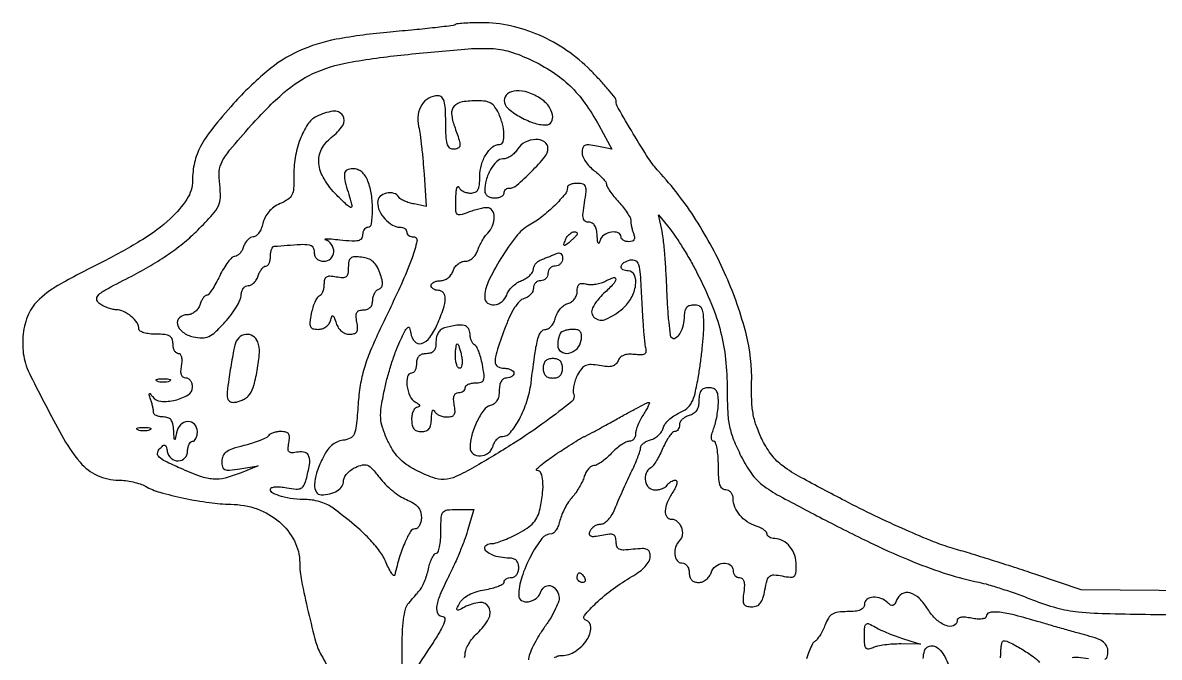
# Model space of a CAD drawing. Extents: x 0 to 524, y 0 to 407.
# Drawn here: x 0.1 to 233.5, y 276.6 to 407 of the extents above; entities that cross this region are included whole.
import ezdxf

# ---------------------------------------------------------------- set-up
doc = ezdxf.new("R2010")
doc.units = 0

msp = doc.modelspace()

# ---------------------------------------------------------------- linework, layer by layer
for points in [[(241.5, 290.254837), (217.5, 290.5), (208, 293.693352, 0.002837), (203.815297, 295.073631, 0.001989), (199.0875, 296.582602, 0.002007), (194.54793, 297.991621, 0.004191), (191, 299.044813, -0.026124), (187.15791, 300.3712, -0.007794), (181.44375, 302.788722, -0.007794), (175.101545, 305.708252, -0.008355), (169, 308.7595, -0.003745), (159.95152, 313.561577, -0.034433), (156.196867, 315.937777, -0.072042), (153.976222, 318.121041, -0.046865), (152.073105, 321.181054, -0.026072), (150.863595, 323.95937, -0.042256), (150.166956, 326.43789, -0.037728), (149.851483, 329.190283, -0.01639), (149.82966, 332.875289, 0.069921), (148.669634, 343.119331, 0.04032), (144.605718, 354.869973, 0.038655), (138.381585, 366.515541, 0.044372), (130.683763, 376.5, -0.043092), (128.658, 379.113682, -0.008473), (125.518944, 384.162279, -0.004703), (122.409927, 389.469495, -0.130868), (122, 391.008858, 0.170197), (121.805626, 391.563345, 0.007144), (120.457813, 393.201011, 0.011629), (118.761589, 395.111114, 0.007935), (116.75, 397.205281, 0.046911), (111.835517, 401.310242, 0.047403), (106.258489, 404.410756, 0.048542), (100.330912, 406.346526, 0.054715), (94.377217, 407, 0.007566), (92.414322, 406.970296, 0.011144), (90.692578, 406.879735, 0.006631), (89.263677, 406.753525, 0.170436), (88.916667, 406.590588, -0.166346), (88.531711, 406.406083, -0.001133), (84.827803, 405.978237, -0.004254), (80.564032, 405.532215, -0.002688), (75.582237, 405.080906, 0.024436), (64.523482, 403.591996, 0.061659), (56.792291, 401.150763, 0.067865), (50.329637, 397.058002, 0.0349), (43.43691, 390.376547, 0.013795), (39.080109, 385.241623, 0.046306), (36.652773, 381.564603, 0.066179), (35.418656, 378.27348, 0.056708), (35, 374.594037, -0.144705), (33.867767, 370.763741, -0.064548), (30.431929, 366.715454, -0.046598), (24.770288, 362.45592, -0.021603), (16.724549, 357.969433, 0.010366), (7.927526, 353.319939, 0.056821), (3.562274, 350.2005, 0.103512), (1.301669, 347.103439, 0.082296), (0.235011, 343.094003, 0.0274), (0.135574, 340.670499, 0.03994), (0.335322, 338.543029, 0.041185), (0.863352, 336.523831, 0.031829), (1.753173, 334.429358, 0.00774), (8.071656, 322.317923, 0.051087), (11.915457, 316.680334, 0.109292), (15.456185, 313.974246, 0.108641), (19.815741, 313.006589, -0.031206), (21.245214, 312.914435, -0.023397), (22.79911, 312.642008, -0.02385), (24.242612, 312.245566, -0.048914), (25.315741, 311.774716, 0.059073), (28.314531, 310.530777, 0.01676), (33.22587, 309.320108, 0.017533), (38.484479, 308.400599, 0.030858), (42.881966, 308.064204, -0.082246), (48.265696, 307.091347, -0.090872), (52.843359, 304.445108, -0.098602), (55.915218, 300.558483, -0.117388), (57.017138, 296.027494, 0.047107), (57.380428, 292.370007, 0.009515), (58.757159, 285.979114, 0.008042), (60.360092, 279.629838, 0.072677), (61.494448, 277.008983, -0.080456), (63.056182, 273.241929, -0.013378)], [(109.319919, 276.559375, -0.064138), (110.054506, 276.887908, -0.073243), (110.815606, 277, 0.147214), (113.60802, 277.840379, 0.09786), (116.002625, 280.208117, 0.142563), (116.815059, 282.720815, 0.325876), (115.75, 284.275794, -0.522438), (115.4925, 285.214539, -0.030253), (117.910008, 287.780369, -0.029686), (121.394795, 290.68774, -0.028391), (125.25, 293.20909, 0.03039), (126.792321, 294.226606, 0.046061), (127.982678, 295.304821, 0.055997), (128.751455, 296.357323, 0.130478), (129, 297.293547, 0.085181), (128.833279, 298.265071, 0.208439), (128.348575, 298.784429, 0.113405), (127.394206, 298.961115, 0.018361), (125.5, 298.810207, -0.018364), (123.606166, 298.65934, -0.113337), (122.651647, 298.835934, -0.208384), (122.166822, 299.355045, -0.085299), (122, 300.325801, 0.070613), (121.86294, 301.291454, 0.219711), (121.442795, 301.775801, 0.134115), (120.631153, 301.904347, 0.021961), (119.044385, 301.658877, -0.01655), (117.531742, 301.408092, -0.121022), (116.807237, 301.487871, -0.303004), (116.540364, 301.852493, -0.102814), (116.651373, 302.533877, -0.088544), (116.989663, 303.094366, -0.066525), (117.533077, 303.569326, -0.065654), (118.19048, 303.890388, -0.080974), (118.862877, 304, 0.151737), (119.596516, 304.227887, 0.058432), (120.407849, 304.938167, 0.049962), (121.179812, 305.985577, 0.039458), (121.80065, 307.25, -0.007337), (122.433316, 308.779436, -0.00354), (123.286084, 310.720313, -0.00351), (124.203723, 312.731353, -0.005029), (125.047539, 314.5, 0.010304), (125.797042, 316.114575, 0.01252), (126.429572, 317.657927, 0.011125), (126.897226, 318.972962, 0.080643), (127.002778, 319.633369, -0.156369), (127.153347, 320.107042, -0.068254), (127.610116, 320.593146, -0.058024), (128.280905, 321.017712, -0.048184), (129.074213, 321.309156, 0.069478), (129.903614, 321.654468, 0.054992), (130.681739, 322.237595, 0.056282), (131.294873, 322.957664, 0.084484), (131.633919, 323.708104, -0.097832), (132.022099, 324.510018, -0.04323), (132.812482, 325.389188, -0.040587), (133.839911, 326.204835, -0.043313), (134.964292, 326.823901, 0.064092), (136.524489, 327.769185, 0.104636), (137.504901, 328.958182, 0.064533), (138.196128, 330.83928, 0.012711), (138.904586, 334.373497, 0.009521), (139.32407, 337.087073, 0.007493), (139.678222, 340.040417, 0.007586), (139.924605, 342.795601, 0.018506), (140, 344.831913, 0.016091), (139.927216, 347.093024, 0.096051), (139.630041, 348.228989, 0.185766), (139.026747, 348.797889, 0.097487), (138, 349, 0.07417), (137.093561, 348.864794, 0.136902), (136.470295, 348.466836, 0.125005), (136.108045, 347.773916, 0.056607), (135.984687, 346.75, -0.059598), (135.743359, 344.842703, -0.06742), (135.060149, 343.129936, -0.107957), (134.204074, 342.171933, -0.368387), (133.433349, 342.233317, -0.167188), (133.152464, 342.808777, -0.005262), (132.855753, 345.440911, -0.009709), (132.595684, 348.593358, -0.006517), (132.415495, 352.204357, 0.005656), (132.233461, 355.983184, 0.00616), (131.969809, 359.650655, 0.00581), (131.669058, 362.783518, 0.030001), (131.379163, 364.5), (130.685289, 367.5), (133.134919, 364.5, -0.024476), (134.286939, 362.939087, -0.008869), (135.771335, 360.61875, -0.008771), (137.30915, 358.017109, -0.010331), (138.670047, 355.5, -0.021538), (141.58985, 349.16551, -0.034553), (143.459646, 343.518746, -0.036296), (144.47572, 337.874938, -0.027203), (144.798834, 331.566183, 0.013122), (144.902055, 327.083332, 0.039175), (145.292195, 324.041795, 0.044548), (146.119822, 321.317365, 0.021201), (147.63664, 317.977935, 0.034344), (149.789329, 314.365522, 0.078831), (151.972612, 312.084043, 0.039044), (155.55816, 309.775677, 0.003518), (165, 304.776835, 0.008292), (174.847529, 299.857379, 0.015492), (182.999259, 296.258695, 0.018858), (190.042028, 293.711502, 0.027236), (196.448314, 292.042456, -0.021412), (198.478891, 291.538592, -0.007397), (201.366067, 290.642834, -0.007334), (204.522894, 289.560483, -0.00845), (207.5, 288.433542, 0.028086), (212.444671, 286.780607, 0.042747), (216.896516, 285.965873, 0.018979), (223.452044, 285.587777, 0.001685), (240, 285.318197, -0.001513)], [(90.869972, 276.569544, 0.080112), (91, 277.375876, -0.09676), (91.173739, 278.265258, -0.03748), (91.734375, 279.394662, -0.035354), (92.543347, 280.561127, -0.036602), (93.5, 281.58758, 0.078208), (95.787783, 284.491403, 0.247579), (95.849608, 286.887726, 0.313408), (94.022954, 287.894592, 0.097241), (90.858565, 286.924306, -0.008753), (89.644713, 286.301757, -0.315277), (89.349554, 286.347708, -0.32601), (89.298316, 286.637097, -0.009087), (89.91127, 287.834206, -0.095888), (90.620297, 288.706369, -0.053487), (91.761542, 289.470732, -0.045879), (93.24506, 290.083275, -0.033141), (94.986964, 290.497798, 0.020765), (96.524642, 290.823761, 0.031721), (97.821171, 291.244564, 0.032799), (98.768465, 291.693812, 0.272024), (99, 292.087898, -0.161345), (99.115267, 292.435806, -0.096447), (99.440625, 292.73207, -0.077911), (99.926331, 292.93219, -0.058897), (100.5, 293, 0.130775), (101.075754, 293.153209, 0.10214), (101.5625, 293.583333, 0.08892), (101.888136, 294.230589, 0.072314), (102, 295, 0.071952), (101.875623, 295.859829, 0.119873), (101.510223, 296.489341, 0.123399), (100.905409, 296.86913, 0.078953), (100.081787, 297, -0.043671), (98.222428, 297.162711, -0.054672), (96.561146, 297.647276, -0.066781), (95.37838, 298.334582, -0.231778), (95, 299.106989, -0.161405), (95.112899, 299.447615, -0.096434), (95.431579, 299.737678, -0.07789), (95.907314, 299.933611, -0.058872), (96.469206, 300, 0.075669), (97.274805, 300.12262, 0.015037), (98.656509, 300.599245, 0.0156), (100.246059, 301.259042, 0.013963), (101.852203, 302.039981, 0.030043), (103.739734, 303.172844, 0.061638), (105.030167, 304.313209, 0.072544), (105.871634, 305.600081, 0.059287), (106.382996, 307.164981, 0.020628), (106.89613, 310.424496, 0.048192), (106.94197, 312.890621, 0.07827), (106.565923, 314.468601, 0.304038), (105.772804, 315, -0.646869), (105.664942, 315.23995, -0.034203), (106.467225, 316.028125, -0.021491), (107.904157, 317.155293, -0.009954), (109.860088, 318.5, -0.002558), (111.920023, 319.841568, -0.00401), (113.706455, 320.971875, -0.001164), (115.266298, 321.936362, -0.138744), (115.491218, 322, 0.123118), (115.721664, 322.057617, 0.000843), (117.53379, 323.028125, 0.003223), (119.603603, 324.158398, 0.002048), (122, 325.5, -0.00335), (124.410621, 326.84133, -0.005086), (126.525633, 327.971875, -0.002056), (128.347338, 328.912432, -0.118676), (128.711076, 329, -0.502657), (128.818328, 328.855725, -0.031544), (128.603171, 328.27596, -0.026531), (128.197948, 327.481129, -0.01388), (127.61501, 326.535183, 0.02531), (126.996864, 325.478798, 0.023775), (126.474409, 324.343446, 0.024503), (126.109003, 323.292919, 0.071558), (126, 322.535183, -0.08504), (125.899565, 321.948938, -0.09351), (125.61058, 321.45096, -0.100411), (125.179995, 321.117921, -0.115053), (124.674314, 321, 0.119751), (124.010516, 320.838706, 0.030188), (123.048139, 320.265625, 0.029061), (121.996488, 319.456899, 0.025743), (121, 318.5, -0.02448), (120.008484, 317.543053, -0.028163), (118.971656, 316.734375, -0.029022), (118.029181, 316.159052, -0.123124), (117.393074, 316, 0.150515), (116.861387, 315.836236, 0.065472), (116.303968, 315.339063, 0.056381), (115.806697, 314.610739, 0.048032), (115.452453, 313.75, -0.038219), (115.061262, 312.743929, -0.020829), (114.4386, 311.573438, -0.020644), (113.702589, 310.429763, -0.030689), (112.959195, 309.5, 0.039692), (112.215754, 308.535103, 0.023439), (111.479726, 307.279687, 0.023356), (110.858505, 305.948746, 0.036695), (110.465722, 304.75, -0.032995), (110.129325, 303.697103, -0.045097), (109.682792, 302.807813, -0.053049), (109.199688, 302.187231, -0.203575), (108.758887, 302, 0.232697), (106.753163, 301.01311, 0.04232), (104.444812, 297.42514, 0.04401), (102.616885, 293.091281, 0.076829), (102.005577, 289.25, 0.279672), (102.591345, 288.274888, 0.161193), (103.988047, 288.0426, 0.118436), (105.579524, 288.697915, 0.160631), (106.483804, 289.948971, -0.151692), (107.267096, 291.07347, -0.219922), (108.427628, 291.343165, -0.17897), (109.574358, 290.626131, -0.10933), (110.26231, 289.164856, -0.140494), (110.209638, 288.240946, -0.025253), (109.55295, 286.627821, -0.025499), (108.562461, 284.762255, -0.020627), (107.319237, 282.866023, 0.019612), (106.048687, 280.936666, 0.021533), (104.975026, 278.971695, 0.021567), (104.208121, 277.225804, 0.092957), (104, 276.116023, -0.064028)], [(78.143965, 272.372695, -0.00554), (78.044538, 278.292206, -0.012265), (78.107495, 281.638355, -0.021446), (78.346189, 284.399728, -0.023528), (78.722216, 286.512196, -0.119058), (79.25, 287.57691, -0.002003), (79.81065, 288.240905, -0.001298), (80.464185, 289.004621, -0.001305), (81.106384, 289.747228, -0.002475), (81.628078, 290.341353, 0.062981), (82.109893, 291.046028, 0.021276), (82.630812, 292.177711, 0.020776), (83.106107, 293.490788, 0.022391), (83.457533, 294.806649, -0.025847), (83.793275, 296.029826, -0.037614), (84.223291, 297.061953, -0.042081), (84.678946, 297.798411, -0.237474), (85.079455, 298, 0.31998), (85.438038, 298.255655, 0.03258), (85.72959, 299.321875, 0.031193), (85.933518, 300.775129, 0.019264), (86, 302.5, -0.012021), (86.069743, 305.400501, -0.150948), (86.439007, 306.419325, -0.207936), (87.273504, 306.889861, -0.025853), (89.402132, 307), (92.804264, 307), (91.495279, 302.650573, -0.016572), (90.80997, 300.619879, -0.00809), (89.809071, 298.075575, -0.008016), (88.681766, 295.460465, -0.011498), (87.593147, 293.183817, 0.015988), (85.812957, 289.373324, 0.066141), (85.129134, 286.930892, 0.173529), (85.407609, 285.576192, 0.261856), (86.432376, 285, -0.389614), (86.826613, 284.637821, -0.111603), (86.702163, 283.738935, -0.043023), (85.948329, 282.161715, -0.01097), (84.4571, 279.75, -0.002), (79.757107, 272.572001, -0.193236)], [(222.345047, 276.188797, 0.239555), (222.838867, 276.712418, 0.071589), (223, 277.83205, 0.109189), (222.763782, 278.900851, 0.121788), (222.103356, 279.721873, 0.075554), (220.861011, 280.400855, 0.021282), (218.75, 281.069622, -0.002369), (216.673459, 281.642035, -0.000974), (213.86303, 282.437, -0.000963), (210.85012, 283.301858, -0.001236), (208.081591, 284.109764, 0.010267), (203.372674, 285.392095, 0.038721), (200.360503, 285.902761, 0.079414), (198.603335, 285.783158, 0.349338), (198, 285.025, -0.293575), (197.783808, 284.688528, -0.076205), (197.134615, 284.504327, -0.051981), (196.170595, 284.484574, -0.028511), (195, 284.65, 0.026134), (193.719229, 284.837208, 0.066631), (192.783333, 284.799583, 0.118186), (192.213978, 284.553121, 0.235987), (192, 284.125, -0.312168), (191.298834, 283.11138, -0.186461), (189.770555, 283.123943, -0.092607), (187.716287, 284.416441, -0.067838), (186, 286.5, 0.059363), (184.219466, 288.737479, 0.126215), (182.322565, 289.846225, 0.202238), (180.701718, 289.648732, 0.172699), (179.574206, 288.332783, -0.041719), (179.20381, 287.565606, -0.194307), (178.821464, 287.272657, -0.21548), (178.370251, 287.34294, -0.051647), (177.767217, 287.832783, 0.107385), (176.386211, 288.720787, 0.107205), (174.760369, 288.956377, 0.142992), (173.498771, 288.490487, 0.237571), (173, 287.5, -0.164903), (172.772749, 286.82969, -0.129396), (172.162542, 286.35639, -0.075537), (171.093304, 286.081594, -0.025198), (169.475249, 286, 0.03089), (167.585496, 285.883141, 0.104282), (166.421725, 285.482785, 0.120031), (165.610002, 284.68288, 0.047658), (164.912688, 283.270352, -0.023484), (164.437215, 282.17722, -0.024512), (163.867395, 281.149502, -0.025143), (163.289826, 280.315234, -0.090598), (162.811595, 279.883559, 0.137624), (162.328277, 279.358147, 0.018797), (161.696962, 277.990883, 0.020449), (161.062108, 276.273521, 0.015978)], [(185.060579, 276.388142, -0.066616), (185.328077, 277.94951, -0.170759), (185.895083, 278.709526, -0.148982), (186.84831, 279, -0.138782), (187.753117, 278.743926, -0.078125), (188.627107, 277.996441, -0.056374), (189.466961, 276.75475, -0.02695), (190.267865, 275, -0.018431)], [(200.92149, 276.542806, 0.040942), (201, 277.5, -0.020721), (201.039726, 278.458207, -0.0334), (201.161463, 279.265625, -0.036383), (201.336039, 279.852453, -0.311778), (201.54966, 280, -0.119977), (202.812938, 279.692444, -0.015617), (205.251891, 278.331848, -0.018469), (207.621253, 276.789574, -0.066125), (208.945277, 275.565937, 0.102742)], [(215.677767, 276.574959, -0.068636), (216.945586, 276.638463, -0.01789), (218.974702, 276.388055, 0.01219)]]:
    msp.add_lwpolyline(points, format="xyb")
for points in [[(104.464845, 399.386632, -0.034045), (108.93403, 396.885174, -0.046962), (112.53049, 394.023031, -0.045931), (115.586927, 390.488275, -0.030691), (118.429333, 385.952506), (121.109534, 381.028093), (118.054767, 381.639047, 0.020474), (116.408993, 381.898655, 0.128547), (115.573658, 381.780784, 0.222157), (115.143006, 381.306968, 0.075266), (115, 380.362349, 0.102312), (115.177365, 379.504635, 0.044611), (115.734375, 378.477702, 0.041657), (116.543497, 377.455191, 0.043525), (117.5, 376.597276, -0.021387), (118.457216, 375.812246, -0.027232), (119.265625, 375.005923, -0.027158), (119.850763, 374.279274, -0.157184), (120, 373.816283, 0.134573), (120.137242, 373.315604, 0.017989), (120.734375, 372.386146, 0.019738), (121.542686, 371.315098, 0.015426), (122.5, 370.216574, -0.019982), (123.457068, 369.097921, -0.023688), (124.265625, 367.966263, -0.023461), (124.84836, 366.96275, -0.120374), (125, 366.342006, 0.037524), (125.042326, 365.778823, 0.01661), (125.178303, 365.045089, 0.016332), (125.374551, 364.273692, 0.02116), (125.606989, 363.581787, -0.067159), (125.769113, 362.896449, -0.16701), (125.651801, 362.40165, -0.176865), (125.262395, 362.101342, -0.076855), (124.606989, 362, -0.060338), (123.992458, 362.07443, -0.07906), (123.472053, 362.29375, -0.097154), (123.123597, 362.618592, -0.157984), (123, 363, 0.311409), (122.427745, 363.829711, 0.134679), (121.023716, 363.964184, 0.103393), (119.475467, 363.348813, 0.184764), (118.689326, 362.25, -0.049066), (118.492773, 361.717606, -0.602595), (118.323916, 361.71179, -0.109045), (118.186617, 362.150445, -0.010989), (118.116001, 363.25, 0.040934), (117.9676, 364.440846, 0.087448), (117.624679, 365.298774, 0.121647), (117.09857, 365.81301, 0.13376), (116.412102, 366, -0.140056), (115.659863, 366.214928, -0.200108), (115.26187, 366.773366, -0.084385), (115.200402, 367.873368, -0.013706), (115.5, 370, 0.012085), (115.838867, 372.350208, 0.115104), (115.728055, 373.351968, 0.242113), (115.209517, 373.841218, 0.070431), (114.087898, 374, 0.038568), (113.288374, 373.938235, 0.057599), (112.61332, 373.75194, 0.075711), (112.153039, 373.478857, 0.224719), (112, 373.155539, -0.175456), (111.496963, 371.76616, -0.02405), (109.378406, 369.459169, -0.027991), (106.760824, 367.145281, -0.038354), (104.151326, 365.393325, 0.098807), (101.492745, 363.100974, 0.027613), (98.344734, 358.568437, 0.027072), (95.72623, 353.749074, 0.111351), (95, 350.528517, 0.244378), (95.590132, 349.39321, 0.184185), (96.97607, 349.042588, 0.137005), (98.569297, 349.695287, 0.151732), (99.518181, 351.057284, -0.077667), (99.944259, 351.912203, -0.04585), (100.688571, 352.779893, -0.044592), (101.613467, 353.529394, -0.057208), (102.585569, 354.032533, 0.04746), (103.509195, 354.48804, 0.053487), (104.290761, 355.094481, 0.060911), (104.825501, 355.752565, 0.141097), (105, 356.358618, -0.110114), (105.130286, 356.943043, -0.068581), (105.514062, 357.534427, -0.063646), (106.080956, 358.042865, -0.066314), (106.75, 358.384012, 0.006003), (107.511378, 358.662894, 0.004345), (108.353125, 358.991127, 0.004389), (109.14739, 359.31694, 0.009538), (109.75, 359.583977, -0.109413), (110.240316, 359.692718, -0.170458), (110.644635, 359.550884, -0.147976), (110.909665, 359.165084, -0.077178), (111, 358.583333, -0.09365), (110.885796, 357.978941, -0.096515), (110.559375, 357.465104, -0.099106), (110.072341, 357.121178, -0.104701), (109.5, 357, 0.099038), (108.927543, 356.885486, 0.097945), (108.440625, 356.559375, 0.097945), (108.114514, 356.072457, 0.099038), (108, 355.5, -0.099038), (107.885486, 354.927543, -0.097945), (107.559375, 354.440625, -0.097945), (107.072457, 354.114514, -0.099038), (106.5, 354, 0.105398), (105.927672, 353.878, 0.099226), (105.440625, 353.531874, 0.096327), (105.114166, 353.014716, 0.093023), (105, 352.40638, -0.109129), (104.857247, 351.760113, -0.075816), (104.4422, 351.135018, -0.070968), (103.826841, 350.625465, -0.073668), (103.101105, 350.316189, 0.141829), (102.157808, 349.753877, 0.045733), (101.149819, 348.455255, 0.035991), (100.119265, 346.553973, 0.018781), (99.101105, 344.057137, 0.007492), (97.47142, 339.370533, 0.076931), (97.133227, 337.35331, 0.261162), (97.659275, 336.386633, 0.141309), (99, 336, -0.048028), (99.765418, 335.926307, -0.068025), (100.4125, 335.70625, -0.088204), (100.848523, 335.381882, -0.191087), (101, 335, -0.148195), (100.884432, 334.618646, -0.098894), (100.559375, 334.29375, -0.082425), (100.073457, 334.074694, -0.064853), (99.5, 334, 0.142644), (98.873709, 333.817616, 0.120504), (98.394586, 333.31773, 0.087332), (98.096575, 332.501629, 0.044003), (98, 331.40638, -0.051712), (97.882024, 330.268726, -0.082559), (97.528121, 329.360085, -0.096566), (96.95, 328.712375, -0.098768), (96.17529, 328.335588, 0.174115), (94.810568, 327.400824, 0.044044), (93.412211, 325.054405, 0.04424), (92.352052, 322.246252, 0.068247), (92, 319.679002, 0.235889), (92.623992, 318.429962, 0.179961), (94.111036, 317.989337, 0.144891), (95.775074, 318.607765, 0.169448), (96.710251, 320, -0.061544), (97.014531, 320.764675, -0.066003), (97.49031, 321.4125, -0.074145), (98.057776, 321.850647, -0.128064), (98.63133, 322, 0.227034), (100.281459, 322.789992, 0.046378), (102.118479, 325.562888, 0.044373), (103.670542, 329.19603, 0.047377), (104.515319, 332.967426, -0.003847), (105.359991, 339.263105, -0.03135), (105.947499, 342.106632, -0.084809), (106.603579, 343.516151, -0.246292), (107.526261, 344, 0.146459), (108.120189, 344.177786, 0.071593), (108.717529, 344.706621, 0.061546), (109.228105, 345.48546, 0.052907), (109.565642, 346.405517, -0.063022), (109.938881, 347.362748, -0.05417), (110.554659, 348.251542, -0.056763), (111.307179, 348.943177, -0.093794), (112.084694, 349.311897, 0.087969), (112.829425, 349.654586, 0.077775), (113.447979, 350.244835, 0.077493), (113.858377, 350.998039, 0.086268), (114, 351.812761, -0.054441), (114.100706, 352.734934, -0.172476), (114.425186, 353.253481, -0.176112), (114.998954, 353.444525, -0.057199), (115.897767, 353.316483, 0.066259), (116.776898, 353.207396, 0.03678), (117.855597, 353.29648, 0.035962), (118.953626, 353.55105, 0.047958), (119.897767, 353.945287, -0.041226), (121.511309, 354.64465, -0.563684), (121.909165, 354.309548, -0.152295), (121.410854, 353.29879, -0.015772), (119.5, 351.41242, 0.080331), (117.159319, 348.415519, 0.362238), (117.552901, 346.394315, 0.284958), (119.913095, 346.090057, 0.070833), (123.344461, 348.281837, 0.089457), (125.105027, 350.44786, 0.089098), (126.001083, 353.095471, 0.13533), (125.751154, 355.16105, 0.304238), (124.5, 356, -0.112892), (123.383921, 356.255247, -0.336404), (123.04904, 356.911079, -0.214356), (123.591886, 357.705856, -0.073497), (124.904924, 358.264886, -0.192893), (125.936886, 358.134873, -0.199289), (126.575564, 357.330279, -0.052843), (126.926236, 355.310812, -0.004661), (127.221886, 350.131518, 0.003859), (127.411306, 346.717052, 0.005043), (127.640093, 343.598097, 0.003775), (127.877497, 340.992353, 0.046183), (128.066962, 340.010941, -0.114435), (128.104311, 339.33413, -0.236346), (127.797146, 338.918917, -0.12122), (127.070237, 338.749918, -0.024923), (125.746265, 338.832996, 0.041861), (124.512984, 338.86856, 0.077581), (123.535618, 338.660552, 0.098587), (122.826021, 338.214596, 0.112158), (122.380241, 337.548508, -0.109157), (121.907822, 336.833481, -0.128572), (121.203008, 336.435769, -0.084325), (120.15407, 336.341377, -0.026742), (118.591664, 336.548782, 0.031555), (116.844831, 336.763591, 0.115291), (115.752216, 336.575698, 0.127815), (114.918787, 335.936688, 0.042783), (114.074813, 334.639789, 0.03762), (113.603348, 333.573158, 0.036843), (113.293127, 332.440514, 0.039253), (113.173602, 331.407706, 0.101132), (113.296249, 330.670371, -0.326783), (112.886923, 329.163736, -0.010426), (107.56575, 325.093489, -0.01683), (100.815331, 320.490434, -0.011326), (92.82193, 315.675444, -0.021928), (89.095835, 313.756104, -0.095441), (86.695874, 313.164965, -0.103212), (84.344175, 313.531214, -0.027895), (80.875934, 315.063294, -0.036304), (78.905284, 316.256165, -0.049532), (77.339769, 317.617862, -0.049375), (76.069057, 319.264447, -0.035758), (74.983834, 321.313294, -0.025414), (74.012817, 323.855929, -0.064193), (73.647739, 325.798453, -0.053039), (73.753403, 327.979204, -0.013177), (74.396799, 331.5, -0.014486), (75.019799, 334.089849, -0.010757), (75.851522, 336.9125, -0.010893), (76.752423, 339.543976, -0.02404), (77.578737, 341.5, -0.006127), (78.700215, 343.763382, -0.109303), (79.21469, 344.386699, -0.51346), (79.568172, 344.282874, -0.048867), (79.819551, 343.25, 0.142497), (80.622803, 341.471242, 0.302686), (82.012249, 341.078157, 0.158604), (83.729762, 342.321819, 0.055222), (85.2641, 345.00686, 0.018748), (86.529521, 348.256578, 0.07517), (86.91832, 350.348288, 0.181746), (86.5243, 351.514407, 0.225033), (85.5, 352, -0.064853), (84.926543, 352.074694, -0.082425), (84.440625, 352.29375, -0.098894), (84.115568, 352.618646, -0.148195), (84, 353, -0.185742), (84.146891, 353.381774, -0.089917), (84.567705, 353.70625, -0.069758), (85.193065, 353.926202, -0.04977), (85.932612, 354, 0.094537), (86.718828, 354.149993, 0.071315), (87.483985, 354.5875, 0.069591), (88.112489, 355.235622, 0.081113), (88.5, 356, -0.078429), (88.882412, 356.764401, -0.069022), (89.49622, 357.4125, -0.071471), (90.239535, 357.850061, -0.097644), (91, 358, 0.104424), (91.773183, 358.163258, 0.073532), (92.527071, 358.639052, 0.068781), (93.156162, 359.351043, 0.069859), (93.564544, 360.20336, -0.032051), (93.93209, 361.147025, -0.022315), (94.460308, 362.161354, -0.022588), (95.057169, 363.092733, -0.042607), (95.631932, 363.774789, 0.101281), (96.624152, 365.277657, 0.098931), (96.957091, 367.062366, 0.136425), (96.551855, 368.450861, 0.259515), (95.5651, 369, 0.044859), (94.840639, 368.934871, 0.014958), (93.798203, 368.713521, 0.014753), (92.652432, 368.398084, 0.016294), (91.5651, 368.024751, -0.026013), (89.982674, 367.515575, -0.28081), (89.365153, 367.698659, -0.180142), (89.080057, 368.41538, -0.01083), (89.078947, 370.774751, -0.013051), (89.142982, 372.127855, -0.039534), (89.282867, 373.038521, -0.186475), (89.467719, 373.308626, -0.479727), (89.662281, 373.25, 0.113869), (89.996792, 372.771682, 0.064373), (90.581524, 372.367188, 0.059088), (91.312853, 372.09311, 0.060204), (92.083333, 372, 0.095873), (93.02511, 372.182256, 0.171329), (93.610243, 372.697205, 0.104039), (93.916799, 373.679807, 0.023775), (94, 375.428571, -0.069224), (94.326182, 377.77326, -0.069669), (95.279804, 379.934352, -0.08064), (96.618641, 381.474419, -0.175327), (98.071429, 382, 0.33485), (98.77123, 382.527842, 0.078728), (98.960125, 384.078697, 0.05612), (98.642, 386.211743, 0.041863), (97.839485, 388.452947, 0.052797), (97.11549, 389.680088, 0.099078), (96.2643, 390.449169, 0.093179), (95.145329, 390.859442, 0.042667), (93.589485, 390.984687, 0.038389), (90.383118, 390.722155, 0.16928), (88.738205, 389.836699, 0.212204), (88.211127, 388.264093, 0.063125), (88.779361, 385.733622, -0.007753), (89.758513, 382.888632, -0.094003), (89.905896, 381.748077, -0.28886), (89.512334, 381.198382, -0.097059), (88.5, 381, -0.211442), (87.784456, 381.316753, -0.118311), (87.318182, 382.166667, -0.054498), (87.066617, 383.752068, -0.01212), (87, 386.5, 0.011674), (86.934259, 389.315378, 0.057966), (86.678571, 390.875, 0.131183), (86.190367, 391.690974, 0.195107), (85.428571, 392, 0.12643), (83.510816, 391.507199, 0.126333), (82.067575, 390.150805, 0.11115), (81.336896, 388.109152, 0.082246), (81.43751, 385.705357, -0.017593), (81.725712, 384.034153, -0.005433), (82.04354, 381.499123, -0.005426), (82.33763, 378.654159, -0.005936), (82.560226, 375.887402), (83.013289, 369.274803), (80.491867, 369.756804, -0.027128), (79.486748, 370.006105, -0.030229), (78.551242, 370.355892, -0.031639), (77.800969, 370.747928, -0.118668), (77.426205, 371.119402, 0.184003), (76.347564, 371.944999, 0.131204), (74.811915, 371.988675, 0.136578), (73.501904, 371.266262, 0.201503), (73, 370.071429, 0.11259), (73.386613, 368.376283, 0.071402), (74.520407, 366.686702, 0.073194), (76.043398, 365.426967, 0.137086), (77.571429, 365, -0.068255), (78.117465, 364.925111, -0.084734), (78.580357, 364.70625, -0.099788), (78.889883, 364.381339, -0.141492), (79, 364, 0.140106), (79.108995, 363.618662, 0.09994), (79.415354, 363.29375, 0.08521), (79.873538, 363.07493, 0.068994), (80.413971, 363, -0.479729), (81.097017, 362.148737, -0.032356), (80.098238, 358.71536, -0.020487), (77.817386, 353.146744, -0.004884), (73.557072, 344.085093, 0.012818), (71.507597, 339.539938, 0.028015), (70.226899, 335.941937, 0.031782), (69.453276, 332.521035, 0.022106), (69, 328.585093, -0.006759), (68.629599, 324.184448, -0.074798), (68.199299, 322.476526, -0.183371), (67.39697, 321.630402, -0.083581), (65.910944, 321.199108, 0.075074), (64.636503, 320.852476, 0.078164), (63.540729, 320.147891, 0.06527), (62.568994, 319.024165, 0.03443), (61.660944, 317.415181, 0.032028), (60.484033, 314.476561, 0.071164), (60.065559, 312.107134, 0.132168), (60.419196, 310.597409, 0.276191), (61.418213, 310, 0.056099), (63.228778, 310.203782, 0.083351), (64.701049, 310.809787, 0.10507), (65.659952, 311.732499, 0.148709), (66.007802, 312.856989, -0.122775), (66.188957, 313.569197, -0.057974), (66.735259, 314.352132, -0.05239), (67.532652, 315.08179, -0.050593), (68.473296, 315.639631, -0.049244), (69.930598, 316.148223, -0.161522), (70.933585, 316.064878, -0.111663), (71.905781, 315.362582, -0.017801), (73.404616, 313.536167, 0.034275), (74.575472, 312.201544, 0.024577), (76.050749, 310.873299, 0.024959), (77.588381, 309.742861, 0.047872), (78.939122, 309.025216, -0.038488), (80.361021, 308.303591, -0.081661), (81.295049, 307.501526, -0.098173), (81.819164, 306.548006, -0.076868), (82, 305.37868, -0.053555), (81.901583, 304.462464, -0.074888), (81.609172, 303.693803, -0.095403), (81.1746, 303.181239, -0.170969), (80.66006, 303, 0.266648), (79.769877, 302.488933, 0.029412), (78.664287, 300.310541, 0.028499), (77.541629, 297.271485, 0.016365), (76.521546, 293.5, -0.540552), (76.305178, 293.421449, -0.08158), (75.916259, 293.826464, -0.035219), (75.382659, 294.733179, -0.01492), (74.791905, 296.015623, 0.057104), (73.410535, 298.451231, 0.034935), (71.280576, 300.980801, 0.026526), (68.219545, 303.821426, 0.011773), (63.905101, 307.25, 0.051289), (62.798421, 307.921606, 0.03126), (61.377392, 308.489949, 0.031109), (59.882005, 308.880983, 0.047307), (58.546609, 309.013655, -0.027268), (55.691559, 309.18231, -0.040975), (53.245392, 309.666545, -0.048444), (51.495493, 310.353628, -0.282105), (51, 311.161944, -0.323719), (51.228205, 311.477481, -0.057571), (51.985058, 311.633652, -0.043341), (53.069609, 311.635651, -0.02517), (54.361081, 311.460084, 0.021741), (56.258957, 311.188814, 0.126314), (57.249963, 311.34143, 0.176077), (57.872773, 311.924763, 0.052027), (58.347426, 313.164771, 0.02256), (59.014189, 316.196196, 0.115776), (58.913126, 317.903206, 0.248656), (58.127019, 318.702485, 0.124427), (56.671446, 318.788023, -0.031294), (55.412111, 318.628099, -0.215534), (54.842892, 318.842892, -0.215534), (54.628099, 319.412111, -0.031294), (54.788023, 320.671446, 0.039201), (54.918154, 321.844076, 0.160817), (54.718503, 322.521158, 0.187157), (54.178647, 322.886636, 0.05633), (53.175594, 323, 0.039102), (52.34826, 322.9352, 0.042286), (51.563224, 322.74238, 0.046404), (50.927776, 322.460041, 0.127272), (50.576015, 322.122995, -0.144088), (50.126757, 321.720124, -0.01647), (48.866346, 321.169501, -0.0188), (47.286458, 320.608251, -0.014269), (45.516998, 320.108597, 0.018851), (43.225582, 319.43883, 0.074973), (41.924139, 318.774898, 0.127487), (41.24418, 317.960688, 0.110998), (41, 316.874311, 0.068075), (41.152799, 315.757232, 0.232799), (41.627748, 315.225798, 0.120801), (42.589514, 315.086753, 0.014254), (44.75, 315.359028), (48.5, 315.940638), (45, 314.546397, -0.030036), (41.687474, 313.452211, -0.083391), (39.253808, 313.226248, -0.069376), (36.630274, 313.791865, -0.01638), (32.464236, 315.473397, -0.008868), (29.40492, 316.891763, -0.071942), (28.12914, 317.756159, -0.228587), (27.820626, 318.523642, -0.17095), (28.185723, 319.373248, -0.022385), (28.934754, 320.116527, -0.260356), (29.322529, 320.20625, -0.263562), (29.599003, 319.923043, -0.022835), (29.819551, 318.899851, 0.174477), (30.60452, 317.503449, 0.186405), (32.075494, 316.97544, 0.200719), (33.439195, 317.584636, 0.190894), (34, 319, -0.048028), (34.073693, 319.765418, -0.068025), (34.29375, 320.4125, -0.088204), (34.618118, 320.848523, -0.191087), (35, 321, 0.191087), (35.381882, 321.151477, 0.088204), (35.70625, 321.5875, 0.068025), (35.926307, 322.234582, 0.048028), (36, 323, 0.185739), (35.427422, 324.488173, 0.227392), (34.063255, 325.047373, 0.186534), (32.548328, 324.358124, 0.147227), (31.705733, 322.75, -0.00362), (31.441828, 321.431321, -0.574721), (31.325405, 321.392379, -0.200802), (31.224735, 321.598669, -0.002047), (31.136182, 323.25, 0.039109), (30.967472, 324.564381, 0.11414), (30.586048, 325.389227, 0.146811), (29.948261, 325.843422, 0.082006), (29, 326, -0.043961), (28.234387, 326.067444, -0.063754), (27.5875, 326.269725, -0.083526), (27.149844, 326.56726, -0.20455), (27, 326.918213, 0.040937), (26.961096, 327.392584, 0.012298), (26.825415, 328.104788, 0.012238), (26.63318, 328.899546, 0.012987), (26.405668, 329.668213, -0.00668), (26.126578, 330.569223, -0.227449), (26.161342, 330.784272, -0.503566), (26.299789, 330.788461, -0.011514), (26.759623, 330.177289, 0.224016), (28.483, 329.217723, 0.074592), (31.436928, 329.459355, 0.077158), (34.108746, 330.540596, 0.263947), (35, 332.111291, 0.07038), (34.89789, 332.833113, 0.08608), (34.60011, 333.445192, 0.100187), (34.157799, 333.854412, 0.13757), (33.638672, 334, -0.150112), (33.082006, 334.170978, -0.160129), (32.734464, 334.621346, -0.097718), (32.622182, 335.391041, -0.034745), (32.755249, 336.5, 0.037491), (32.869548, 337.498847, 0.072403), (32.784949, 338.297256, 0.112088), (32.522036, 338.810555, 0.222095), (32.116577, 339, -0.174075), (31.690513, 339.15297, -0.093324), (31.327995, 339.5875, -0.07361), (31.082676, 340.234865, -0.05387), (31, 341, 0.087745), (30.822713, 342.002462, 0.177212), (30.3125, 342.607143, 0.10769), (29.32428, 342.917816, 0.022514), (27.5, 343, -0.028993), (26.159021, 343.077823, -0.045312), (25.028125, 343.314732, -0.056917), (24.237924, 343.658908, -0.267711), (24, 344.071429, 0.151087), (23.605939, 345.34575, 0.067234), (22.415986, 346.664573, 0.065035), (20.850515, 347.673667, 0.106707), (19.321429, 348.031803, -0.055348), (18.499812, 348.137583, -0.030557), (17.531461, 348.436831, -0.030086), (16.575351, 348.864915, -0.042163), (15.785674, 349.365961, -0.235444), (15.34726, 350.253836, -0.222286), (15.780042, 351.170111, -0.050898), (17.649444, 352.422763, -0.004846), (22.534418, 354.959488, 0.01709), (26.412751, 357.095617, 0.01761), (30.096596, 359.471628, 0.01855), (33.384293, 361.945892, 0.027261), (36.062363, 364.37533, 0.010018), (39.127944, 367.603985, 0.072521), (40.324575, 369.37325, 0.109285), (40.733306, 371.101941, 0.035482), (40.584241, 373.739123, -0.048825), (40.502652, 376.473781, -0.105556), (41.07753, 378.487541, -0.053197), (42.676821, 380.851985, -0.005534), (47.065151, 385.936203, -0.031288), (53.787696, 392.654828, -0.072787), (59.742258, 396.532555, -0.063656), (67.044269, 398.82958, -0.019597), (78.5, 400.425761, -0.00337), (90.93369, 401.579349, -0.031454), (96.313512, 401.702504, -0.063602), (100.128355, 401.059306, -0.037052)], [(99, 391.01342, 0.216112), (99.690387, 389.490731, 0.048229), (102.066778, 387.783209, 0.048394), (104.990015, 386.442681, 0.083506), (107.622124, 386, 0.268498), (108.692573, 386.619486, 0.182156), (108.924363, 388.045, 0.108976), (108.106225, 389.895564, 0.089587), (106.535183, 391.38499, 0.062655), (103.926855, 392.660734, 0.095039), (101.433947, 393.012644, 0.148047), (99.694178, 392.390892, 0.237734)], [(60.447023, 387.724921, 0.134638), (58.623373, 386.084707, 0.053296), (57.101233, 383.044239, 0.048294), (56.090576, 379.26253, 0.046613), (55.80768, 375.311356, -0.021697), (55.755775, 372.920469, -0.103232), (55.39189, 371.609884, -0.128551), (54.576307, 370.702675, -0.041552), (52.977878, 369.829914, 0.051056), (51.698146, 369.099323, 0.058741), (50.65837, 368.153507, 0.061172), (49.89988, 367.028349, 0.063773), (49.449167, 365.768558, -0.044016), (49.116595, 364.709144, -0.056105), (48.622222, 363.813264, -0.067382), (48.050536, 363.200705, -0.173031), (47.487932, 363, 0.128878), (46.923261, 362.851994, 0.069044), (46.3458, 362.4125, 0.061442), (45.843489, 361.764802, 0.057459), (45.5, 361, -0.050094), (45.169461, 360.234127, -0.056864), (44.704298, 359.58413, -0.065231), (44.181879, 359.138927, -0.142398), (43.682612, 358.988527, 0.197131), (43.109607, 358.746958, 0.031075), (42.286071, 357.808794, 0.03051), (41.407321, 356.516835, 0.022381), (40.589119, 354.988527, -0.014702), (39.800935, 353.460367, -0.021628), (39.012863, 352.17163, -0.01797), (38.302125, 351.192776, -0.230675), (37.906506, 351, 0.191548), (37.566333, 350.864717, 0.050259), (37.175006, 350.4125, 0.043573), (36.799645, 349.76567, 0.03286), (36.5, 349, -0.081113), (36.112489, 348.235622, -0.069591), (35.483985, 347.5875, -0.071315), (34.718828, 347.149993, -0.094537), (33.932612, 347, 0.181746), (32.32805, 346.396831, 0.285488), (31.912424, 345.0314, 0.171892), (33.013373, 343.426134, 0.103613), (35.141361, 342.468952, 0.048302), (36.976497, 342.248277, 0.113618), (38.31993, 342.524969, 0.082527), (39.661496, 343.431143, 0.017602), (41.641361, 345.445147, 0.024039), (42.926915, 346.991445, 0.026531), (44.0134, 348.605521, 0.027259), (44.78424, 350.068586, 0.108018), (45, 351.055651, -0.072023), (45.107587, 351.798667, -0.087071), (45.42083, 352.428847, -0.10042), (45.886297, 352.850139, -0.134669), (46.432612, 353, 0.122947), (47.027698, 353.148573, 0.069989), (47.63086, 353.5875, 0.063046), (48.150468, 354.235286, 0.06077), (48.5, 355, -0.039709), (48.811679, 355.765398, -0.0497), (49.222265, 356.4125, -0.058089), (49.664493, 356.858844, -0.170109), (50.067388, 357, 0.202082), (50.423781, 357.150174, 0.08442), (50.726045, 357.5875, 0.064527), (50.931459, 358.234421, 0.044675), (51, 359, -0.035565), (51.054853, 359.770184, -0.051824), (51.220312, 360.429838, -0.065398), (51.462142, 360.894436, -0.224073), (51.75, 361.059024, -0.002964), (57.192365, 361.454883, -0.053219), (58.939875, 361.385545, -0.220501), (59.702911, 360.885573, -0.140078), (60, 359.845939, 0.085623), (60.134583, 359.065797, 0.121537), (60.520865, 358.480742, 0.115199), (61.15293, 358.122217, 0.07177), (62, 358, 0.192907), (63.379405, 358.552763, 0.19014), (64.006006, 359.909217, 0.170907), (63.562384, 361.442724, 0.165358), (62.25, 362.385413, -0.531524), (62.210754, 362.512941, -0.225781), (62.409375, 362.608428, -0.021923), (63.528621, 362.563835, -0.006346), (65.25, 362.397464, 0.011795), (67.759466, 362.182502, 0.069527), (69.07267, 362.283778, 0.171376), (69.739389, 362.697382, 0.17065), (70, 363.438727, -0.062189), (70.074539, 364.035706, -0.080482), (70.29375, 364.541376, -0.09795), (70.61862, 364.879813, -0.15384), (71, 365, 0.374698), (71.774795, 365.675461, 0.03355), (71.969411, 368.46318, 0.037023), (71.738755, 371.688658, 0.054534), (71.024751, 374.4349, 0.053208), (70.469633, 375.528709, 0.076701), (69.747953, 376.336664, 0.085648), (68.883313, 376.829155, 0.086938), (67.908174, 377, 0.123854), (66.691777, 376.693994, 0.261701), (66.186836, 375.899179, 0.081247), (66.367707, 374.232379, 0.007471), (67.541787, 370.227479, -0.060884), (67.71721, 369.255156, -0.566216), (67.432866, 369.061767, -0.082953), (66.638792, 369.603487, -0.005298), (64.622521, 371.577479, -0.059598), (62.009627, 374.900422, -0.113647), (60.943261, 378.107915, -0.140976), (61.484077, 380.990418, -0.11579), (63.5, 383.402724, 0.084321), (65.862234, 385.89592, 0.310751), (65.836733, 387.953608, 0.283974), (63.839596, 388.803738, 0.078633)], [(101.767927, 381, -0.057543), (101.157823, 380.234966, -0.049967), (100.361696, 379.5875, -0.052598), (99.509222, 379.14604, -0.093454), (98.734702, 379, 0.198756), (97.462937, 378.473667, 0.067298), (96.22368, 376.848937, 0.060318), (95.310612, 374.669468, 0.069169), (95, 372.4349, 0.138185), (95.154169, 371.887718, 0.100131), (95.5875, 371.421502, 0.085869), (96.235629, 371.107601, 0.07004), (97, 371, 0.048028), (97.765418, 371.073693, 0.068025), (98.4125, 371.29375, 0.088204), (98.848523, 371.618118, 0.191087), (99, 372, -0.089159), (99.068627, 372.381798, -0.095063), (99.265436, 372.70625, -0.099885), (99.558885, 372.923315, -0.109882), (99.903613, 373, 0.178493), (101.60685, 373.628043, 0.021065), (104.614353, 376.422284, 0.021177), (107.375364, 379.460291, 0.175602), (108, 381.183999, 0.253917), (107.274574, 382.52037, 0.152584), (105.49165, 383.020179, 0.114588), (103.326308, 382.449491, 0.132435)], [(114, 363.622445, -0.172995), (113.92491, 363.411909, -0.015689), (113.55265, 362.984529, -0.018888), (113.060438, 362.492636, -0.013646), (112.477108, 361.981001, -0.008807), (111.617386, 361.292701, -0.27071), (111.355597, 361.258808, -0.389672), (111.264678, 361.458284, -0.012731), (111.584097, 362.358556, -0.091143), (112.143246, 363.274265, -0.089947), (112.99376, 363.936277, -0.178047), (113.678078, 364.025462, -0.350363)], [(67, 356.705094, -0.038445), (66.901185, 355.421859, -0.190947), (66.541773, 354.809924, -0.180831), (65.846762, 354.59143, -0.033933), (64.5, 354.755249, 0.032959), (63.212582, 354.914391, 0.154623), (62.498629, 354.732301, 0.197339), (62.118619, 354.205139, 0.058797), (62, 353.19991, -0.044954), (61.927697, 352.397344, -0.053038), (61.712902, 351.666015, -0.061321), (61.397386, 351.107384, -0.152539), (61.022645, 350.833333, 0.171999), (60.603766, 350.501918, 0.033771), (60.142142, 349.643229, 0.032244), (59.717239, 348.518766, 0.025036), (59.397645, 347.25, 0.017615), (59.099872, 345.421939, 0.134308), (59.221012, 344.567101, 0.232139), (59.726481, 344.135435, 0.062734), (60.801676, 344, 0.079711), (61.620801, 344.131422, 0.072376), (62.387949, 344.514063, 0.075316), (62.987776, 345.081344, 0.100833), (63.320679, 345.75, -0.019478), (63.604707, 346.668491, -0.43158), (63.834577, 346.77034, -0.210027), (64.082394, 346.509068, -0.008544), (64.510634, 345.25, 0.066894), (64.943254, 344.341341, 0.075696), (65.586136, 343.621589, 0.08074), (66.375007, 343.159887, 0.092358), (67.233209, 343, 0.061189), (68.215322, 343.12064, 0.197372), (68.73484, 343.502769, 0.152184), (68.913714, 344.21873, 0.032927), (68.755249, 345.5, -0.032898), (68.600168, 346.753309, -0.141627), (68.765395, 347.478407, -0.196163), (69.252006, 347.870273, -0.072767), (70.138672, 348, 0.083623), (70.915667, 348.130865, 0.117113), (71.507218, 348.507433, 0.114911), (71.873617, 349.116008, 0.078439), (72, 349.916667, -0.060768), (72.093193, 350.680628, -0.062316), (72.367188, 351.392859, -0.068892), (72.771869, 351.948725, -0.121042), (73.25, 352.250513, 0.146973), (73.774581, 352.620266, 0.150009), (74.00328, 353.214901, 0.080609), (73.918112, 354.143063, 0.020906), (73.481595, 355.583846, 0.046209), (72.853549, 356.959286, 0.084871), (72.071926, 357.906266, 0.090489), (71.057502, 358.501923, 0.058852), (69.731595, 358.816422, 0.031235), (68.256159, 358.894507, 0.163545), (67.498705, 358.631844, 0.1872), (67.111044, 357.989018, 0.043164)], [(86.75, 344.310674, 0.105067), (86.037059, 343.953018, 0.087989), (85.477402, 343.31611, 0.077706), (85.120829, 342.449394, 0.058868), (85, 341.426676, -0.047843), (84.89098, 340.289946, -0.125167), (84.543957, 339.553334, -0.146429), (83.927834, 339.140183, -0.075117), (83, 339, 0.072254), (82.126841, 338.873159, 0.124864), (81.5, 338.5, 0.124864), (81.126841, 337.873159, 0.072254), (81, 337, -0.048028), (80.926307, 336.234582, -0.068025), (80.70625, 335.5875, -0.088204), (80.381882, 335.151477, -0.191087), (80, 335, 0.347309), (79.143025, 334.323078, 0.090172), (79.04172, 332.443206, 0.073206), (79.632411, 330.326773, 0.15755), (80.75, 329.080099, -0.02869), (81.35231, 328.681358, -0.121624), (81.624348, 328.349453, -0.368599), (81.566353, 328.132978, -0.145621), (81.25, 328.030409, 0.18845), (80.772478, 327.830284, 0.085855), (80.367188, 327.274558, 0.066898), (80.092168, 326.458973, 0.047945), (80, 325.5, 0.044917), (80.106468, 324.317234, 0.124434), (80.45, 323.5625, 0.149477), (81.064742, 323.142566, 0.07578), (82, 323, 0.080474), (82.95194, 323.154212, 0.151717), (83.578334, 323.603618, 0.117054), (83.939313, 324.424554, 0.038149), (84.078947, 325.75, -0.017437), (84.141588, 326.734045, -0.068218), (84.282867, 327.325, -0.378789), (84.467484, 327.420113, -0.239112), (84.662281, 327.25, 0.119475), (85.004843, 326.771529, 0.063566), (85.615769, 326.367188, 0.05768), (86.384826, 326.093008, 0.05687), (87.19991, 326, 0.058797), (88.205139, 326.118619, 0.197339), (88.732301, 326.498629, 0.154623), (88.914391, 327.212582, 0.032959), (88.755249, 328.5, -0.034745), (88.622182, 329.608959, -0.097718), (88.734464, 330.378654, -0.160129), (89.082006, 330.829022, -0.150112), (89.638672, 331, 0.071794), (90.158898, 331.075086, 0.086936), (90.60011, 331.29375, 0.100391), (90.895073, 331.618659, 0.135066), (91, 332, -0.19961), (91.158865, 332.382082, -0.085299), (91.620192, 332.70625, -0.065305), (92.303147, 332.926463, -0.045404), (93.111291, 333, 0.064209), (94.248218, 333.146607, 0.242905), (94.764796, 333.611763, 0.123461), (94.87435, 334.556291, 0.013253), (94.527728, 336.75, 0.020502), (94.194668, 338.210471, 0.027664), (93.767784, 339.496354, 0.027179), (93.3132, 340.487057, 0.18647), (92.916437, 340.833333, -0.150022), (92.564985, 341.098669, -0.05995), (92.269203, 341.631771, -0.052139), (92.067798, 342.32537, -0.044635), (92, 343.083333, 0.146679), (91.668977, 344.187448, 0.191952), (90.81273, 344.784552, 0.097584), (89.259575, 344.839094, 0.024045)], [(110.666667, 343.333333, 0.09959), (110.409978, 342.947356, 0.033637), (110.195833, 342.303528, 0.031899), (110.049156, 341.541158, 0.031585), (110, 340.763782, 0.241362), (110.689238, 339.419148, 0.209306), (112.253234, 339.084464, 0.150466), (113.972817, 340.025069, 0.158941), (114.819551, 341.75, 0.046099), (114.871965, 342.820001, 0.143478), (114.64165, 343.496379, 0.169862), (114.11343, 343.874339, 0.071261), (113.236218, 344, 0.031585), (112.458842, 343.950844, 0.031899), (111.696472, 343.804167, 0.033637), (111.052644, 343.590022, 0.09959)], [(43.680171, 340.75, 0.011789), (43.428236, 339.571217, 0.003539), (43.099857, 337.765625, 0.003545), (42.759964, 335.733582, 0.003839), (42.458219, 333.75, 0.010309), (42.132444, 331.10762, 0.077525), (42.198605, 329.85308, 0.204068), (42.628832, 329.237568, 0.14045), (43.457885, 329, 0.06217), (44.195336, 329.092051, 0.039116), (45.018856, 329.370959, 0.038826), (45.798739, 329.779316, 0.056416), (46.405697, 330.26284, 0.12616), (47.459291, 332.043015, 0.026813), (48.286337, 335.578448, 0.027598), (48.727457, 339.206133, 0.10848), (48.392121, 341.420532, 0.16116), (47.400339, 342.632088, 0.17851), (45.926207, 342.949285, 0.163873), (44.504098, 342.233661, 0.137249)], [(90.244751, 338.5, -0.031701), (90.365641, 337.541823, -0.053628), (90.329256, 336.734375, -0.076393), (90.156008, 336.183445, -0.285831), (89.861328, 336, -0.249889), (89.530586, 336.176307, -0.064968), (89.253015, 336.734375, -0.050289), (89.062724, 337.542347, -0.032714), (89, 338.5, -0.014412), (89.027631, 339.458419, -0.023639), (89.11263, 340.265625, -0.020244), (89.232649, 340.880837, -0.347462), (89.383423, 341, -0.300822), (89.556361, 340.885601, -0.017542), (89.7946, 340.265625, -0.021857), (90.033865, 339.4582, -0.013875)], [(107, 336, 0.072254), (107.126841, 335.126841, 0.124864), (107.5, 334.5, 0.124864), (108.126841, 334.126841, 0.072254), (109, 334, 0.072254), (109.873159, 334.126841, 0.124864), (110.5, 334.5, 0.124864), (110.873159, 335.126841, 0.072254), (111, 336, 0.072254), (110.873159, 336.873159, 0.124864), (110.5, 337.5, 0.124864), (109.873159, 337.873159, 0.072254), (109, 338, 0.072254), (108.126841, 337.873159, 0.124864), (107.5, 337.5, 0.124864), (107.126841, 336.873159, 0.072254)], [(30.25, 333.337719, -0.057986), (29.679992, 333.181385, -0.037979), (29, 333.12966, -0.037979), (28.320008, 333.181385, -0.057986), (27.75, 333.337719, -0.174857), (27.540618, 333.525001, -0.447206), (27.601562, 333.693942, -0.078554), (28.10856, 333.810911, -0.017491), (29, 333.842105, -0.017491), (29.89144, 333.810911, -0.078554), (30.398438, 333.693942, -0.447206), (30.459382, 333.525001, -0.174857)], [(139, 329.40638, -0.051875), (138.877377, 328.227648, -0.091055), (138.506806, 327.323367, -0.103336), (137.8794, 326.68466, -0.083343), (137, 326.289749, 0.060903), (136.235306, 325.986593, 0.065681), (135.5875, 325.514007, 0.073972), (135.149263, 324.951305, 0.129214), (135, 324.383369, -0.069603), (134.926042, 323.854652, -0.085596), (134.710192, 323.406365, -0.100054), (134.389641, 323.106637, -0.138983), (134.01342, 323, 0.207866), (133.545513, 322.796691, 0.03343), (132.902053, 322.007735, 0.032173), (132.228027, 320.915762, 0.023231), (131.615454, 319.622077, -0.018732), (130.994206, 318.278976, -0.020936), (130.29494, 317.036348, -0.020787), (129.616363, 316.035908, -0.0952), (129.102034, 315.56306, 0.164246), (128.15305, 314.41707, 0.137832), (128.007255, 312.838756, 0.151227), (128.698822, 311.51686, 0.199748), (129.940983, 311, 0.046881), (130.729296, 311.074077, 0.046318), (131.49335, 311.29375, 0.050262), (132.123976, 311.616444, 0.111412), (132.5, 312, -0.067498), (132.814677, 312.382543, -0.052338), (133.246684, 312.70625, -0.053441), (133.724342, 312.926295, -0.081408), (134.174027, 313, -0.338046), (134.443073, 312.794631, -0.123085), (134.454261, 312.284125, -0.061571), (134.168822, 311.492376, -0.027767), (133.61501, 310.535183, 0.042322), (132.471292, 308.418773, 0.092958), (132.061469, 306.63204, 0.174622), (132.425302, 305.479069, 0.233977), (133.393011, 305, -0.187897), (134.561441, 304.544842, -0.117711), (135.392546, 303.312987, -0.114685), (135.590031, 301.811922, -0.173675), (135.032783, 300.632783, 0.116255), (134.220177, 299.318997, 0.106138), (134.043597, 297.734344, 0.136096), (134.529018, 296.486664, 0.236578), (135.5, 296, -0.130775), (136.075754, 295.846791, -0.10214), (136.5625, 295.416667, -0.08892), (136.888136, 294.769411, -0.072314), (137, 294, 0.071998), (137.124809, 293.137742, 0.120774), (137.491577, 292.508717, 0.123703), (138.100295, 292.130147, 0.077711), (138.932612, 292, 0.094537), (139.718828, 292.149993, 0.071315), (140.483985, 292.5875, 0.069591), (141.112489, 293.235622, 0.081113), (141.5, 294, -0.155597), (142.437525, 295.32426, -0.134648), (144.025506, 295.955472, -0.178939), (145.412254, 295.611001, -0.248215), (146, 294.5, 0.087199), (146.100652, 293.92725, 0.094351), (146.38975, 293.440625, 0.10016), (146.820664, 293.11512, 0.112289), (147.326807, 293, -0.178073), (147.877821, 292.797332, -0.14566), (148.22226, 292.267697, -0.081358), (148.33738, 291.351274, -0.02709), (148.213308, 290, 0.02363), (148.053696, 288.384445, 0.137963), (148.240762, 287.559413, 0.207916), (148.783733, 287.134834, 0.063497), (149.841188, 287, 0.094356), (150.86275, 287.194513, 0.132811), (151.602731, 287.745907, 0.091721), (152.13958, 288.768583, 0.028765), (152.557433, 290.454451, -0.020712), (153.02401, 292.475696, -0.156547), (153.553157, 293.285369, -0.189115), (154.401949, 293.554973, -0.032795), (156.102746, 293.329451, 0.023427), (157.78759, 293.073863, 0.185776), (158.535104, 293.27565, 0.207817), (158.907666, 293.911552, 0.030052), (159, 295.446429, 0.080086), (158.661781, 297.544477, 0.088608), (157.683982, 299.349671, 0.098277), (156.242247, 300.568226, 0.127122), (154.571429, 301, -0.057421), (153.970387, 301.069253, -0.076695), (153.461607, 301.273955, -0.09564), (153.120624, 301.576849, -0.164917), (153, 301.932612, 0.1833), (152.845289, 302.34045, 0.053396), (152.34019, 302.800685, 0.045921), (151.613634, 303.236687, 0.03536), (150.753838, 303.578129, -0.071005), (148.916585, 304.463591, -0.071535), (147.40567, 305.82584, -0.075254), (146.399891, 307.48846, -0.094188), (146.031803, 309.25, 0.084056), (145.906118, 309.918326, 0.091606), (145.568717, 310.485937, 0.09851), (145.074669, 310.865743, 0.11526), (144.5, 311, -0.200296), (143.79299, 311.295059, -0.122766), (143.325, 312.083333, -0.058865), (143.069243, 313.539511, -0.014068), (143, 316, 0.01836), (142.929598, 317.916587, 0.029809), (142.713521, 319.53125, 0.030225), (142.405229, 320.723373, 0.325103), (142.024751, 321, -0.257767), (141.685075, 321.187578, -0.141354), (141.549502, 321.65755, -0.06817), (141.658117, 322.4505, -0.02277), (142.024751, 323.5651, 0.029908), (142.398772, 324.759291, 0.017059), (142.713521, 326.238828, 0.016994), (142.929485, 327.75477, 0.026888), (143, 329.0651, 0.03212), (142.906169, 330.524242, 0.117977), (142.579636, 331.383137, 0.16436), (141.970971, 331.8428, 0.080426), (141, 332, 0.076682), (140.055925, 331.854356, 0.153126), (139.442781, 331.425798, 0.123302), (139.103403, 330.648187, 0.041562)], [(26.25, 323.337719, -0.057986), (25.679992, 323.181385, -0.037979), (25, 323.12966, -0.037979), (24.320008, 323.181385, -0.057986), (23.75, 323.337719, -0.174857), (23.540618, 323.525001, -0.447206), (23.601562, 323.693942, -0.078554), (24.10856, 323.810911, -0.017491), (25, 323.842105, -0.017491), (25.89144, 323.810911, -0.078554), (26.398438, 323.693942, -0.447206), (26.459382, 323.525001, -0.174857)], [(115.5, 293, -0.082592), (115.656512, 292.6179, -0.161196), (115.6254, 292.29375, -0.182303), (115.413961, 292.078288, -0.108972), (115.059017, 292, -0.093332), (114.654762, 292.076123, -0.09642), (114.311086, 292.29375, -0.099167), (114.081062, 292.618444, -0.105053), (114, 293, -0.042167), (114.032345, 293.382849, -0.061769), (114.129539, 293.70625, -0.081139), (114.272352, 293.92554, -0.210953), (114.440983, 294, -0.151918), (114.65171, 293.934461, -0.038439), (114.933975, 293.70625, -0.035638), (115.231006, 293.382774, -0.029505)], [(181, 280.408655), (184.5, 279.297838), (180.5, 279.354163, 0.018534), (178.840223, 279.316008, 0.017668), (177.160938, 279.155349, 0.017929), (175.689189, 278.907912, 0.058096), (174.75, 278.598255, -0.067048), (173.836638, 278.31507, -0.280354), (173.324611, 278.519534, -0.144676), (173.058947, 279.232151, -0.017373), (173, 280.928195, -0.01238), (173.048053, 282.868632, -0.210195), (173.327538, 283.427284, -0.287827), (173.870269, 283.499376, -0.021817), (175.25, 282.79492, 0.021226), (176.358291, 282.2274, 0.00936), (177.867188, 281.567832, 0.009244), (179.495302, 280.92718, 0.01227)]]:
    msp.add_lwpolyline(points, format="xyb", close=True)

doc.saveas('drawing.dxf')
